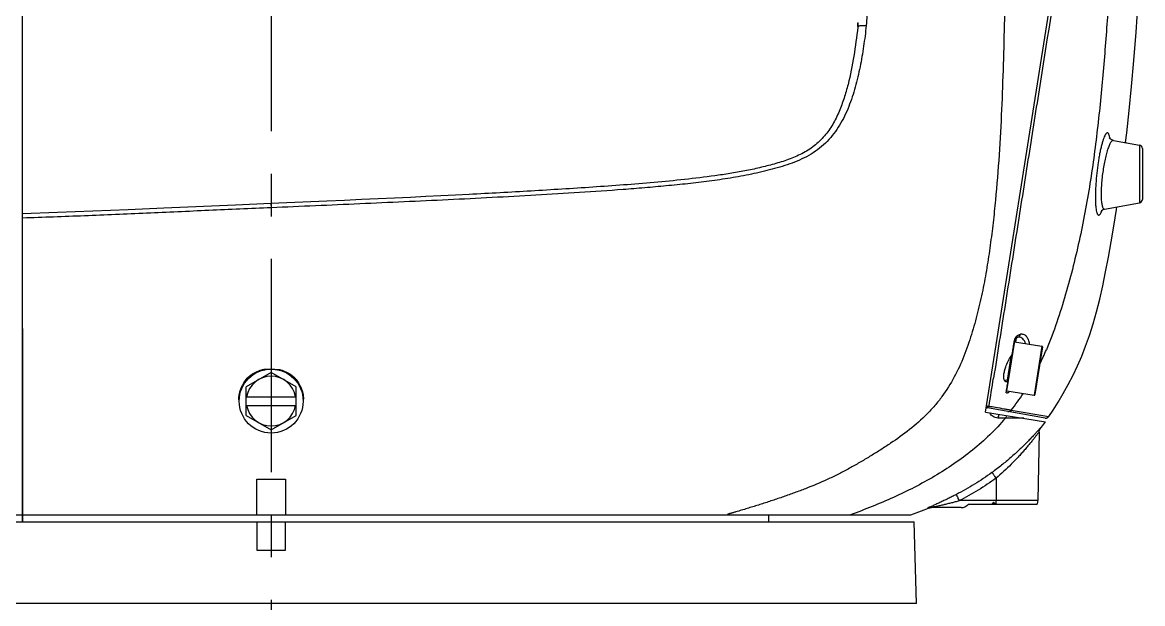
# Model space of a CAD drawing. Header units: millimetres. Extents: x 4086 to 8300, y 123 to 1549.
# Drawn here: x 6727.28 to 6766.68, y 680.11 to 700.57 of the extents above; entities that cross this region are included whole.
import ezdxf

# ---------------------------------------------------------------- set-up
doc = ezdxf.new("R2010")
doc.units = ezdxf.units.MM
doc.linetypes.add('CENTER', pattern=[0.6, 0.375, -0.075, 0.075, -0.075])
doc.layers.add('中心线', color=7, linetype='Continuous')
doc.layers.add('外形图', color=7, linetype='Continuous')

msp = doc.modelspace()

# ---------------------------------------------------------------- linework, layer by layer
at = {"layer": '中心线', "linetype": 'CENTER', "ltscale": 20}
msp.add_line((6736.0291, 872.2393), (6736.0291, 620.0144), dxfattribs=at)
at = {"layer": '外形图'}
for p, q in [((6761.1541, 686.8443), (6764.5197, 708.0943)), ((6727.2791, 693.8313), (6727.2791, 702.9908)), ((6756.6687, 700.5674), (6756.6656, 700.5228)), ((6765.6546, 696.4134), (6766.5758, 696.251)), ((6766.5758, 696.251), (6766.5758, 694.2145)), ((6766.6791, 696.1279), (6766.6791, 694.3376)), ((6765.346, 693.9977), (6765.3462, 693.9977)), ((6765.3462, 693.9977), (6766.5758, 694.2145)), ((6727.2791, 693.8313), (6727.2791, 693.8169)), ((6727.2791, 682.9868), (6727.2791, 693.8303)), ((6727.2791, 689.7881), (6727.2791, 682.9868)), ((6761.9058, 687.5953), (6762.1832, 689.3466)), ((6762.1796, 689.3238), (6763.1426, 689.1712)), ((6762.1832, 689.3466), (6762.1838, 689.3501)), ((6762.1838, 689.3501), (6762.1849, 689.3545)), ((6762.2281, 689.3161), (6762.2519, 689.4663)), ((6763.1426, 689.1712), (6762.8688, 687.4428)), ((6762.0456, 688.7978), (6761.9151, 687.9735)), ((6763.1633, 689.1426), (6762.8974, 687.4636)), ((6736.0291, 688.2472), (6735.1541, 687.742)), ((6736.9041, 687.742), (6736.0291, 688.2472)), ((6761.8115, 687.9899), (6761.9151, 687.9735)), ((6735.1541, 686.7317), (6735.1541, 687.742)), ((6736.9041, 686.7317), (6736.9041, 687.742)), ((6761.9058, 687.5953), (6762.8688, 687.4428)), ((6735.1541, 687.3868), (6736.9041, 687.3868)), ((6735.1541, 687.0868), (6736.9041, 687.0868)), ((6761.1541, 686.8443), (6763.2702, 686.5092)), ((6763.2558, 686.6399), (6761.2281, 686.9974)), ((6762.0648, 686.9222), (6763.3797, 686.691)), ((6735.1541, 686.7317), (6736.0291, 686.2265)), ((6736.0291, 686.2265), (6736.9041, 686.7317)), ((6763.0449, 686.1461), (6763.0028, 683.7325)), ((6763.0449, 686.1461), (6763.0449, 686.1464)), ((6735.5291, 684.4868), (6736.5291, 684.4868)), ((6735.5291, 683.2368), (6735.5291, 684.4868)), ((6736.5291, 684.4868), (6736.5291, 683.2368)), ((6761.529, 684.5259), (6761.5288, 683.7325)), ((6763.0028, 683.7325), (6760.2424, 683.7325)), ((6761.4566, 683.6607), (6761.4079, 683.6118)), ((6759.1177, 683.4686), (6759.1526, 683.4689)), ((6760.2995, 683.4868), (6759.2117, 683.4868)), ((6760.56, 683.6118), (6762.9694, 683.6118)), ((6713.4076, 682.9868), (6758.6505, 682.9868)), ((6713.5287, 683.2368), (6727.2791, 683.2368)), ((6727.2791, 683.2368), (6758.5294, 683.2368)), ((6735.5291, 682.9868), (6735.5291, 681.9868)), ((6736.5291, 681.9868), (6736.5291, 682.9868)), ((6753.5291, 683.2368), (6753.5291, 682.9868)), ((6758.7259, 680.1086), (6758.6505, 682.9868)), ((6735.5291, 681.9868), (6736.5291, 681.9868)), ((6758.7259, 680.1086), (6713.3323, 680.1086))]:
    msp.add_line(p, q, dxfattribs=at)
for points in [[(6766.0818, 696.3381), (6766.1231, 696.6832), (6766.2094, 697.4695), (6766.2935, 698.3116), (6766.3754, 699.2238), (6766.4546, 700.2232), (6766.5275, 701.3006), (6766.589, 702.4243), (6766.635, 703.5526), (6766.6665, 704.7549), (6766.6826, 706.1168), (6766.6815, 707.6523), (6766.6799, 707.9188)], [(6765.6546, 696.4134), (6765.6355, 696.4176), (6765.614, 696.4247), (6765.5946, 696.4334), (6765.5776, 696.4432), (6765.5629, 696.4534), (6765.5508, 696.4636), (6765.541, 696.4732), (6765.5332, 696.4821), (6765.5271, 696.4899), (6765.5227, 696.4965), (6765.5198, 696.5015), (6765.5182, 696.5045), (6765.5178, 696.5054)], [(6766.1125, 696.3326), (6766.0946, 696.3366), (6766.0821, 696.3404)], [(6742.9912, 694.5101), (6742.5113, 694.4854), (6741.9957, 694.4595), (6741.4673, 694.4336), (6740.9251, 694.4076), (6740.3684, 694.3815), (6739.7966, 694.3551), (6739.2088, 694.3284), (6738.6044, 694.3012), (6737.9826, 694.2735), (6736.0233, 694.1869)], [(6732.2534, 694.0233), (6731.0009, 693.9694), (6729.7528, 693.9175), (6728.5095, 693.8706), (6727.2791, 693.8313)], [(6736.0182, 694.1866), (6734.7705, 694.132), (6732.2534, 694.0233)], [(6763.3797, 686.691), (6763.5343, 686.9177), (6763.7116, 687.196), (6763.8918, 687.5005), (6764.0686, 687.8214), (6764.2364, 688.149), (6764.3925, 688.4781), (6764.5395, 688.8157), (6764.6798, 689.171), (6764.8135, 689.5484), (6764.9406, 689.9506), (6765.0609, 690.3776), (6765.1743, 690.8276), (6765.2814, 691.2989), (6765.3829, 691.79), (6765.4806, 692.3022), (6765.5758, 692.8372), (6765.6696, 693.3972), (6765.7624, 693.9848), (6765.7756, 694.0734)], [(6765.2393, 693.9407), (6765.2388, 693.9401), (6765.2395, 693.9409), (6765.2418, 693.9436), (6765.2458, 693.9479), (6765.2516, 693.9535), (6765.2593, 693.96), (6765.2689, 693.9669), (6765.2805, 693.9742), (6765.2942, 693.9813), (6765.3103, 693.9881), (6765.3289, 693.9939), (6765.3463, 693.9978)], [(6762.1849, 689.3545), (6762.1855, 689.3568), (6762.1861, 689.3591), (6762.1869, 689.3615), (6762.1876, 689.3639), (6762.1884, 689.3662), (6762.1893, 689.3686), (6762.1902, 689.3711), (6762.1911, 689.3735), (6762.192, 689.3759), (6762.1931, 689.3784), (6762.1941, 689.3808), (6762.1952, 689.3833), (6762.1963, 689.3858), (6762.1975, 689.3884), (6762.1987, 689.3909), (6762.2, 689.3935), (6762.2013, 689.3961), (6762.2026, 689.3987), (6762.204, 689.4014), (6762.2055, 689.404), (6762.2069, 689.4066), (6762.2084, 689.4092), (6762.21, 689.4119), (6762.2115, 689.4145), (6762.2131, 689.4171), (6762.2148, 689.4197), (6762.2164, 689.4223), (6762.2181, 689.4249), (6762.2199, 689.4275), (6762.2216, 689.4301), (6762.2234, 689.4326), (6762.2252, 689.4352), (6762.2271, 689.4377), (6762.229, 689.4402), (6762.2309, 689.4426), (6762.2328, 689.4451), (6762.2347, 689.4475), (6762.2367, 689.4498), (6762.2387, 689.4522), (6762.2406, 689.4544), (6762.2426, 689.4567), (6762.2446, 689.4589), (6762.2467, 689.461), (6762.2487, 689.4631), (6762.2507, 689.4651), (6762.2527, 689.4671), (6762.2548, 689.4691), (6762.2568, 689.471), (6762.2589, 689.4728), (6762.2609, 689.4746), (6762.2629, 689.4762), (6762.2649, 689.4779), (6762.2669, 689.4794), (6762.2688, 689.4809), (6762.2707, 689.4823), (6762.2726, 689.4835), (6762.2744, 689.4848), (6762.2762, 689.4859), (6762.2778, 689.4869), (6762.2794, 689.4878), (6762.281, 689.4886), (6762.2824, 689.4893), (6762.2837, 689.49), (6762.2849, 689.4905), (6762.286, 689.491), (6762.2869, 689.4913), (6762.2877, 689.4916), (6762.2884, 689.4918), (6762.2889, 689.4919), (6762.2892, 689.492), (6762.2894, 689.4921)], [(6762.2894, 689.4921), (6762.303, 689.4933), (6762.3178, 689.4932), (6762.328, 689.4922)], [(6763.0688, 686.2476), (6763.1223, 686.314), (6763.2703, 686.5092)], [(6763.2558, 686.6399), (6763.268, 686.6384), (6763.2804, 686.638), (6763.2927, 686.6389), (6763.3049, 686.641), (6763.3167, 686.6443), (6763.3283, 686.6488), (6763.3393, 686.6543), (6763.3497, 686.6609), (6763.3594, 686.6686), (6763.3683, 686.6771), (6763.3763, 686.6865), (6763.3797, 686.691)], [(6763.0448, 686.1461), (6763.0453, 686.157), (6763.0466, 686.1717), (6763.0486, 686.1852), (6763.0512, 686.1975), (6763.054, 686.2086), (6763.057, 686.2185), (6763.0601, 686.2272), (6763.0631, 686.2348), (6763.0659, 686.2414), (6763.0685, 686.247)], [(6763.0685, 686.247), (6763.0709, 686.2518), (6763.073, 686.2557), (6763.0747, 686.2587), (6763.076, 686.2611), (6763.077, 686.2627), (6763.0775, 686.2636), (6763.0777, 686.2639)], [(6758.5294, 683.2368), (6758.9061, 683.3729), (6759.1526, 683.4689)], [(6759.1526, 683.4689), (6759.1666, 683.474), (6759.1859, 683.4796), (6759.2056, 683.4836)], [(6759.2056, 683.4836), (6759.2256, 683.486), (6759.2457, 683.4868)]]:
    msp.add_lwpolyline(points, dxfattribs=at)
msp.add_circle((6736.0291, 687.2368), 1.125, dxfattribs=at)
for centre, radius, start, end in [((6756.4999, 700.5795), 0.1751, 341.10867, 355.82114), ((6738.8847, 701.8302), 17.8347, 355.54731, 355.93741), ((6766.5541, 696.1279), 0.125, 0, 80), ((6766.5541, 694.3376), 0.125, 280, 0), ((6763.1387, 689.1466), 0.025, 351, 81), ((6752.9728, 693.4221), 11.2132, 334.22119, 337.03209), ((6734.8798, 687.6175), 0.468, 49.96841, 54.45649), ((6736.0291, 687.2368), 0.875, 9.87089, 170.12911), ((6737.1783, 687.6175), 0.468, 125.54359, 130.03164), ((6323.8004, 757.6796), 443.1442, 350.830541, 350.959663), ((6761.8384, 687.6114), 0.0691, 343.55766, 346.61541), ((6761.9073, 687.9241), 0.05, 351, 81), ((6755.5126, 692.072), 8.3338, 321.83019, 326.75672), ((6762.8727, 687.4675), 0.025, 261, 351), ((6736.0291, 687.2368), 0.875, 189.87089, 350.12911), ((6761.2367, 687.0467), 0.05, 171, 260), ((6762.3385, 686.7887), 0.9071, 324.24851, 324.65621), ((6762.7529, 683.7368), 0.25, 330, 359)]:
    msp.add_arc(centre, radius, start, end, dxfattribs=at)
msp.add_ellipse((6761.5196, 683.7368), major_axis=(0.251, 0.2499), ratio=0.0293905, start_param=1.852991, end_param=2.1239096, dxfattribs=at)
for points, knots in [([(6762.0527, 728.379), (6762.0523, 727.9005), (6762.0491, 727.1771), (6762.0477, 726.206), (6762.0483, 725.4641), (6762.049, 724.7168), (6762.0473, 723.7138), (6762.0409, 722.4539), (6762.0359, 720.9353), (6762.0311, 719.4087), (6762.0232, 717.8754), (6762.0126, 716.3363), (6762.0008, 714.7921), (6761.9846, 712.7229), (6761.9623, 710.124), (6761.9236, 706.9907), (6761.886, 704.3677), (6761.8525, 702.2606), (6761.8225, 700.6745), (6761.7828, 699.0854), (6761.7256, 697.4941), (6761.6406, 695.9016), (6761.5361, 694.5751), (6761.4255, 693.5154), (6761.3267, 692.7212), (6761.2082, 691.9287), (6761.0636, 691.1394), (6760.8858, 690.3553), (6760.6713, 689.5788), (6760.4076, 688.8152), (6760.0714, 688.0771), (6759.7138, 687.5002), (6759.3769, 687.0741), (6759.0074, 686.6728), (6758.4925, 686.2211), (6757.9347, 685.8243), (6757.4749, 685.526), (6757.1253, 685.3092), (6756.7721, 685.098), (6756.4147, 684.8934), (6756.0515, 684.6983), (6755.558, 684.455), (6755.0513, 684.2393), (6754.537, 684.0431), (6754.2131, 683.9266), (6753.9529, 683.8364), (6753.7572, 683.7701), (6753.5611, 683.705), (6753.3646, 683.6411), (6753.1678, 683.5783), (6753.0034, 683.5268), (6752.8718, 683.4861), (6752.773, 683.4558), (6752.6741, 683.4258), (6752.5751, 683.396), (6752.4761, 683.3664), (6752.3935, 683.3419), (6752.3274, 683.3224), (6752.2778, 683.3077), (6752.2365, 683.2956), (6752.2034, 683.2858), (6752.1786, 683.2785), (6752.158, 683.2723), (6752.1415, 683.2673), (6752.1291, 683.2635), (6752.1168, 683.2596), (6752.1066, 683.2563), (6752.0985, 683.2535), (6752.0926, 683.2514), (6752.0869, 683.2491), (6752.083, 683.2471), (6752.0791, 683.2448), (6752.0809, 683.2422), (6752.0835, 683.2417), (6752.0878, 683.2407), (6752.094, 683.2401), (6752.1019, 683.2396), (6752.1101, 683.2392), (6752.1214, 683.2387), (6752.1357, 683.2383), (6752.153, 683.238), (6752.1764, 683.2377), (6752.2174, 683.2372), (6752.2526, 683.237), (6752.2761, 683.2368)], [0, 0, 0, 0, 0.0285545, 0.0431776, 0.0579551, 0.0728346, 0.0877791, 0.1178126, 0.1480309, 0.1784116, 0.2089242, 0.2395467, 0.2702694, 0.3010917, 0.36304, 0.4253849, 0.4881098, 0.5195999, 0.5511619, 0.5827869, 0.6144674, 0.6461951, 0.677963, 0.6938653, 0.709784, 0.7257222, 0.7416818, 0.7576673, 0.7736867, 0.7897412, 0.8058375, 0.8219938, 0.8301024, 0.8382277, 0.8545202, 0.8708666, 0.8790472, 0.8872283, 0.8954137, 0.903607, 0.9118087, 0.9200158, 0.9364355, 0.9446501, 0.9528675, 0.9569771, 0.9610871, 0.9651975, 0.9693083, 0.9734194, 0.9775308, 0.9795866, 0.9816425, 0.9836984, 0.9857545, 0.9878107, 0.9898671, 0.9908955, 0.9919239, 0.9929526, 0.993467, 0.9939815, 0.9944962, 0.9947535, 0.9950108, 0.995268, 0.9955245, 0.995652, 0.995778, 0.9958999, 0.9960076, 0.9960711, 0.9961068, 0.9961603, 0.9962255, 0.9963727, 0.9965313, 0.9966957, 0.9968634, 0.9972047, 0.9975503, 0.9978983, 0.9985975, 1, 1, 1, 1]), ([(6764.5777, 707.9007), (6764.3228, 706.2912), (6763.8107, 703.0568), (6763.1684, 698.9981), (6762.6486, 695.7101), (6762.2499, 693.1832), (6761.8464, 690.6243), (6761.5761, 688.9043), (6761.4399, 688.0484)], [0, 0, 0, 0, 0.2432401, 0.488793, 0.6133402, 0.7401132, 0.8706395, 1, 1, 1, 1]), ([(6757.0674, 706.0656), (6757.0676, 705.949), (6757.0695, 705.7157), (6757.0736, 705.2487), (6757.076, 704.6646), (6757.0754, 703.9632), (6757.0675, 703.0271), (6757.0478, 702.0907), (6757.0086, 701.1549), (6756.9797, 700.6874), (6756.9618, 700.454)], [0, 0, 0, 0, 0.0623211, 0.1246892, 0.2495175, 0.3744589, 0.4994932, 0.7497446, 0.8748992, 1, 1, 1, 1]), ([(6765.6752, 705.2137), (6765.6479, 704.5344), (6765.5876, 703.1749), (6765.4736, 701.1351), (6765.3257, 699.0939), (6765.1629, 697.3937), (6764.9995, 696.0354), (6764.8558, 695.018), (6764.6851, 694.0038), (6764.4829, 692.9944), (6764.2485, 691.991), (6763.9816, 690.9946), (6763.6744, 690.0088), (6763.4318, 689.3636), (6763.2971, 689.0466)], [0, 0, 0, 0, 0.1242311, 0.2486596, 0.3733052, 0.498181, 0.5607045, 0.6232837, 0.685921, 0.7486164, 0.8113676, 0.8741773, 0.937053, 1, 1, 1, 1]), ([(6756.9618, 700.454), (6756.9348, 700.2105), (6756.8731, 699.7249), (6756.7503, 699.0019), (6756.5853, 698.2895), (6756.3972, 697.7107), (6756.2031, 697.2668), (6756.0315, 696.9477), (6755.8295, 696.6472), (6755.5937, 696.3723), (6755.3235, 696.1296), (6755.0229, 695.9233), (6754.6984, 695.7527), (6754.3574, 695.613), (6754.006, 695.4961), (6753.6486, 695.3939), (6753.2869, 695.3025), (6752.7992, 695.1941), (6752.1821, 695.0829), (6751.435, 694.9761), (6750.6827, 694.8864), (6749.9267, 694.8092), (6749.1676, 694.7419), (6748.1511, 694.6619), (6746.8755, 694.5756), (6745.3399, 694.4835), (6743.7987, 694.3988), (6742.2526, 694.3205), (6740.7019, 694.2474), (6738.6269, 694.1545), (6737.0688, 694.0873), (6736.0291, 694.0419)], [0, 0, 0, 0, 0.0302809, 0.0605006, 0.0906272, 0.1206208, 0.1355662, 0.1504746, 0.1653555, 0.1802319, 0.1951402, 0.2101193, 0.2251948, 0.2403705, 0.2556301, 0.2709516, 0.2863225, 0.3017398, 0.3327031, 0.3638114, 0.3950338, 0.4263528, 0.4577579, 0.4892404, 0.5524079, 0.6158107, 0.6794219, 0.7432242, 0.8072024, 0.8713393, 1, 1, 1, 1]), ([(6756.6633, 700.3996), (6756.6255, 700.0593), (6756.5356, 699.383), (6756.3714, 698.5471), (6756.187, 697.8962), (6756.0136, 697.4229), (6755.792, 696.9717), (6755.5528, 696.6264), (6755.3232, 696.3817), (6755.0668, 696.1597), (6754.7017, 695.9312), (6754.2218, 695.7312), (6753.7205, 695.577), (6753.209, 695.4461), (6752.6902, 695.3356), (6752.1656, 695.2437), (6751.4601, 695.1392), (6750.5715, 695.0329), (6749.4996, 694.929), (6748.4225, 694.8416), (6746.9796, 694.7393), (6745.1688, 694.6278), (6743.7181, 694.548), (6742.9912, 694.5101)], [0, 0, 0, 0, 0.0607183, 0.1209617, 0.1508733, 0.1806229, 0.2102384, 0.2398222, 0.2546918, 0.2696504, 0.2998782, 0.3305766, 0.3616116, 0.3928323, 0.4241882, 0.4556708, 0.4872596, 0.5506796, 0.6143581, 0.6782501, 0.7423217, 0.8709079, 1, 1, 1, 1]), ([(6756.6656, 700.5228), (6756.6647, 700.5095), (6756.6634, 700.4897), (6756.6618, 700.4639), (6756.6612, 700.4453), (6756.6603, 700.4302), (6756.6599, 700.4188), (6756.6599, 700.4117), (6756.6602, 700.406), (6756.6609, 700.4023), (6756.6616, 700.3997), (6756.6629, 700.3994), (6756.6633, 700.3996)], [0, 0, 0, 0, 0.3219326, 0.4759778, 0.6217038, 0.7695773, 0.8374263, 0.8959392, 0.9419162, 0.9728753, 0.9900616, 1, 1, 1, 1]), ([(6756.6641, 700.4072), (6756.67, 700.4212), (6756.6944, 700.4371), (6756.7308, 700.4497), (6756.7852, 700.4609), (6756.8634, 700.4647), (6756.9283, 700.4592), (6756.9618, 700.454)], [0, 0, 0, 0, 0.1453053, 0.2504668, 0.3762932, 0.6745464, 1, 1, 1, 1]), ([(6756.6656, 700.4456), (6756.6652, 700.4407), (6756.6653, 700.4279), (6756.6647, 700.4151), (6756.6642, 700.4072)], [0, 0, 0, 0, 0.3818269, 1, 1, 1, 1]), ([(6765.5372, 696.4776), (6765.5328, 696.5065), (6765.5235, 696.5569), (6765.5062, 696.6143), (6765.4894, 696.6478), (6765.4769, 696.6647), (6765.4632, 696.6758), (6765.4423, 696.6821), (6765.4195, 696.6719), (6765.4006, 696.6537), (6765.3768, 696.6234), (6765.3477, 696.5701), (6765.3138, 696.489), (6765.2793, 696.3871), (6765.2449, 696.2659), (6765.2111, 696.1273), (6765.1785, 695.9735), (6765.1478, 695.8069), (6765.1093, 695.5675), (6765.0857, 695.3834), (6765.0722, 695.2585)], [0, 0, 0, 0, 0.0506207, 0.0888831, 0.1035323, 0.1154463, 0.125152, 0.1336212, 0.1520342, 0.1644191, 0.1795308, 0.2185149, 0.2694363, 0.3318919, 0.4050829, 0.4879973, 0.5794006, 0.6779052, 0.7819715, 1, 1, 1, 1]), ([(6765.6546, 696.4134), (6765.6471, 696.4147), (6765.6296, 696.4126), (6765.6051, 696.3967), (6765.5804, 696.3703), (6765.5549, 696.3331), (6765.5289, 696.2853), (6765.5025, 696.2273), (6765.476, 696.1595), (6765.4392, 696.0519), (6765.3956, 695.8977), (6765.3486, 695.6929), (6765.3067, 695.4684), (6765.2836, 695.3125), (6765.2733, 695.2327)], [0, 0, 0, 0, 0.0177869, 0.0394434, 0.0673791, 0.1025449, 0.1451968, 0.1952618, 0.2524801, 0.3164661, 0.4627342, 0.6293762, 0.8106589, 1, 1, 1, 1]), ([(6765.0722, 695.2585), (6765.0586, 695.1335), (6765.0421, 694.9482), (6765.0281, 694.7052), (6765.0223, 694.5343), (6765.021, 694.3753), (6765.0243, 694.2312), (6765.032, 694.1043), (6765.0439, 693.9967), (6765.0599, 693.9103), (6765.0772, 693.8524), (6765.0939, 693.8184), (6765.1062, 693.8009), (6765.1197, 693.7893), (6765.1347, 693.7839), (6765.1505, 693.7858), (6765.1661, 693.7941), (6765.1817, 693.8083), (6765.205, 693.8374), (6765.2337, 693.8893), (6765.2533, 693.9359), (6765.2636, 693.9627)], [0, 0, 0, 0, 0.2174586, 0.3219503, 0.4211404, 0.5133548, 0.5969663, 0.6706476, 0.7333135, 0.7840433, 0.8225821, 0.8374118, 0.849505, 0.8593364, 0.8678054, 0.876243, 0.8859823, 0.8979203, 0.9125195, 0.950349, 1, 1, 1, 1]), ([(6765.2733, 695.2327), (6765.2627, 695.1515), (6765.2449, 694.9917), (6765.2275, 694.7589), (6765.2207, 694.544), (6765.224, 694.3806), (6765.2329, 694.266), (6765.2418, 694.1941), (6765.2531, 694.1327), (6765.2669, 694.0823), (6765.2828, 694.0431), (6765.3008, 694.0151), (6765.3222, 693.9981), (6765.3388, 693.9964), (6765.346, 693.9977)], [0, 0, 0, 0, 0.1918045, 0.3766274, 0.546738, 0.6950738, 0.7592163, 0.8158885, 0.8646817, 0.9053857, 0.9380713, 0.9633155, 0.9827652, 1, 1, 1, 1]), ([(6736.0291, 694.0426), (6735.2981, 694.01), (6733.8372, 693.9461), (6731.6481, 693.8499), (6729.4644, 693.754), (6728.0101, 693.7009), (6727.2841, 693.679)], [0, 0, 0, 0, 0.2507974, 0.5012172, 0.7510355, 1, 1, 1, 1]), ([(6736.0233, 694.1869), (6736.0223, 694.1868), (6736.0199, 694.1869), (6736.0201, 694.1837), (6736.02, 694.1808), (6736.0202, 694.1741), (6736.0209, 694.1629), (6736.0223, 694.1461), (6736.024, 694.1251), (6736.0258, 694.1051), (6736.0271, 694.0873), (6736.0284, 694.0728), (6736.0297, 694.0576), (6736.0294, 694.0472), (6736.0291, 694.0419)], [0, 0, 0, 0, 0.0210144, 0.0338163, 0.0549404, 0.08442, 0.1679229, 0.2827538, 0.4265963, 0.5965162, 0.6901744, 0.7890514, 0.8925237, 1, 1, 1, 1]), ([(6762.1937, 689.4138), (6762.2061, 689.4403), (6762.234, 689.4865), (6762.2934, 689.5525), (6762.3487, 689.5854), (6762.3843, 689.5897)], [0, 0, 0, 0, 0.3283211, 0.598372, 1, 1, 1, 1]), ([(6762.2894, 689.4921), (6762.3009, 689.4935), (6762.3238, 689.5007), (6762.3628, 689.5299), (6762.3797, 689.5654), (6762.3838, 689.5896)], [0, 0, 0, 0, 0.2415365, 0.4882104, 1, 1, 1, 1]), ([(6762.7068, 689.2406), (6762.6996, 689.2961), (6762.6772, 689.3954), (6762.6146, 689.5018), (6762.5503, 689.5557), (6762.4812, 689.5897), (6762.422, 689.5943), (6762.3843, 689.5897)], [0, 0, 0, 0, 0.3160427, 0.5687996, 0.6795207, 0.7852854, 1, 1, 1, 1]), ([(6762.0939, 688.8599), (6762.1003, 688.9005), (6762.1133, 688.9823), (6762.1329, 689.1055), (6762.1515, 689.2303), (6762.1671, 689.3134), (6762.1737, 689.3554)], [0, 0, 0, 0, 0.2460676, 0.4947155, 0.7457289, 1, 1, 1, 1]), ([(6762.1692, 689.3381), (6762.1726, 689.3389), (6762.178, 689.3402), (6762.1829, 689.3445), (6762.1832, 689.3466)], [0, 0, 0, 0, 0.6289252, 1, 1, 1, 1]), ([(6762.1737, 689.3554), (6762.1753, 689.3658), (6762.1814, 689.3857), (6762.1894, 689.4047), (6762.1937, 689.4138)], [0, 0, 0, 0, 0.5112995, 1, 1, 1, 1]), ([(6762.5637, 689.263), (6762.5537, 689.295), (6762.5291, 689.3535), (6762.474, 689.4254), (6762.4056, 689.4734), (6762.3539, 689.4886), (6762.328, 689.4922)], [0, 0, 0, 0, 0.2898254, 0.542938, 0.7739692, 1, 1, 1, 1]), ([(6761.8837, 688.4847), (6761.9108, 688.5568), (6761.9706, 688.688), (6762.0502, 688.8091), (6762.0937, 688.8597)], [0, 0, 0, 0, 0.5356883, 1, 1, 1, 1]), ([(6762.0937, 688.8597), (6762.0961, 688.8625), (6762.1042, 688.8733), (6762.1102, 688.8861), (6762.1118, 688.8959)], [0, 0, 0, 0, 0.2707213, 1, 1, 1, 1]), ([(6761.8113, 687.9897), (6761.802, 688.0187), (6761.7949, 688.09), (6761.8056, 688.2075), (6761.8352, 688.3431), (6761.8657, 688.4368), (6761.8837, 688.4847)], [0, 0, 0, 0, 0.1805381, 0.4171521, 0.6972571, 1, 1, 1, 1]), ([(6734.8976, 687.2811), (6734.8977, 687.2971), (6734.8923, 687.3207), (6734.8914, 687.3528), (6734.8941, 687.3767), (6734.8976, 687.4006), (6734.9015, 687.4325), (6734.9072, 687.4723), (6734.9169, 687.5196), (6734.9321, 687.5824), (6734.9564, 687.6597), (6734.9935, 687.7499), (6735.0535, 687.8663), (6735.1099, 687.9477), (6735.1519, 687.9983)], [0, 0, 0, 0, 0.0616179, 0.0923208, 0.1232725, 0.1543592, 0.1853189, 0.2471371, 0.3091678, 0.371277, 0.4958213, 0.620923, 0.7466582, 1, 1, 1, 1]), ([(6735.1519, 687.9983), (6735.1975, 688.0533), (6735.2769, 688.1277), (6735.3962, 688.2085), (6735.4921, 688.2607), (6735.5764, 688.2956), (6735.6453, 688.32), (6735.6976, 688.3371), (6735.7509, 688.3513), (6735.8235, 688.363), (6735.8792, 688.3616), (6735.9155, 688.3563)], [0, 0, 0, 0, 0.2459216, 0.3703941, 0.495527, 0.6210582, 0.6841075, 0.7473052, 0.810442, 0.8736446, 1, 1, 1, 1]), ([(6736.1419, 688.3564), (6736.1602, 688.3546), (6736.197, 688.3533), (6736.252, 688.3534), (6736.307, 688.3504), (6736.3609, 688.3391), (6736.4133, 688.3222), (6736.4816, 688.2953), (6736.5658, 688.26), (6736.6623, 688.2087), (6736.7519, 688.1475), (6736.8344, 688.078), (6736.8835, 688.0257), (6736.9063, 687.9983)], [0, 0, 0, 0, 0.063247, 0.1265759, 0.1894516, 0.2521874, 0.3153979, 0.3788619, 0.5046398, 0.6294381, 0.7538994, 0.8774218, 1, 1, 1, 1]), ([(6736.9063, 687.9983), (6736.9483, 687.9477), (6737.0047, 687.8663), (6737.0647, 687.7498), (6737.1018, 687.6595), (6737.1309, 687.5669), (6737.1482, 687.488), (6737.1584, 687.4245), (6737.1622, 687.3845), (6737.1656, 687.3526), (6737.1682, 687.3207), (6737.1651, 687.2964), (6737.1606, 687.2811)], [0, 0, 0, 0, 0.2533768, 0.3791249, 0.5042432, 0.6288103, 0.7529085, 0.8148366, 0.8766492, 0.9076064, 0.9384955, 1, 1, 1, 1]), ([(6761.885, 687.915), (6761.8767, 687.9163), (6761.8604, 687.9214), (6761.8305, 687.9438), (6761.8174, 687.9707), (6761.8113, 687.9897)], [0, 0, 0, 0, 0.2268008, 0.4567526, 1, 1, 1, 1]), ([(6761.9444, 687.9222), (6761.9392, 687.9204), (6761.92, 687.9146), (6761.8993, 687.9127), (6761.885, 687.915)], [0, 0, 0, 0, 0.2748685, 1, 1, 1, 1]), ([(6761.9047, 687.5918), (6761.9038, 687.5889), (6761.8995, 687.5772), (6761.8921, 687.5667), (6761.8855, 687.56)], [0, 0, 0, 0, 0.2440159, 1, 1, 1, 1]), ([(6761.886, 687.5529), (6761.8907, 687.5814), (6761.8978, 687.6407), (6761.9135, 687.731), (6761.9288, 687.8255), (6761.939, 687.8896), (6761.9443, 687.9222)], [0, 0, 0, 0, 0.2318704, 0.4789249, 0.7352813, 1, 1, 1, 1]), ([(6761.9568, 687.9303), (6761.9562, 687.9294), (6761.9527, 687.9258), (6761.9481, 687.9235), (6761.9444, 687.9222)], [0, 0, 0, 0, 0.2240107, 1, 1, 1, 1]), ([(6762.0153, 687.5776), (6762.001, 687.5652), (6761.9743, 687.5442), (6761.9391, 687.5248), (6761.9139, 687.5188), (6761.9006, 687.5204), (6761.8922, 687.5254), (6761.8849, 687.5352), (6761.8849, 687.5458), (6761.886, 687.5529)], [0, 0, 0, 0, 0.3350723, 0.5999601, 0.7034166, 0.7892762, 0.8297088, 0.8731659, 1, 1, 1, 1]), ([(6761.2819, 687.0623), (6761.2746, 687.0558), (6761.2545, 687.0477), (6761.2235, 687.0519), (6761.1985, 687.0696), (6761.1929, 687.0894), (6761.1942, 687.0979)], [0, 0, 0, 0, 0.2512032, 0.5227173, 0.7776258, 1, 1, 1, 1]), ([(6761.2819, 687.0623), (6761.2779, 687.0508), (6761.27, 687.032), (6761.2556, 687.0106), (6761.242, 686.9988), (6761.232, 686.9967), (6761.2281, 686.9974)], [0, 0, 0, 0, 0.4082832, 0.6804287, 0.8643275, 1, 1, 1, 1]), ([(6761.2819, 687.0623), (6761.3567, 687.0487), (6761.5318, 687.0169), (6761.7515, 686.9774), (6761.9375, 686.944), (6762.0234, 686.9291), (6762.0645, 686.9218)], [0, 0, 0, 0, 0.2871033, 0.6712609, 0.8424859, 1, 1, 1, 1]), ([(6761.5899, 686.6412), (6761.5603, 686.6417), (6761.5026, 686.6507), (6761.4237, 686.6866), (6761.3559, 686.7427), (6761.3219, 686.7923), (6761.3082, 686.8199)], [0, 0, 0, 0, 0.2539792, 0.4929448, 0.7353796, 1, 1, 1, 1]), ([(6761.9451, 686.871), (6761.9671, 686.8671), (6762.0031, 686.8715), (6762.0422, 686.8952), (6762.0578, 686.9125), (6762.0647, 686.9217)], [0, 0, 0, 0, 0.4931074, 0.7450805, 1, 1, 1, 1]), ([(6761.8573, 686.6373), (6761.6827, 686.432), (6761.3125, 686.0383), (6760.7045, 685.5023), (6760.0526, 685.019), (6759.1377, 684.4397), (6758.17, 683.9481), (6757.1732, 683.5233), (6756.6668, 683.3294), (6756.412, 683.2368)], [0, 0, 0, 0, 0.1245591, 0.2492981, 0.3741932, 0.4992151, 0.7494438, 0.8746998, 1, 1, 1, 1]), ([(6761.5899, 686.6412), (6761.6033, 686.6593), (6761.6243, 686.7005), (6761.6308, 686.7462), (6761.6303, 686.7689)], [0, 0, 0, 0, 0.4976445, 1, 1, 1, 1]), ([(6761.8573, 686.6373), (6761.8363, 686.6376), (6761.7471, 686.6388), (6761.658, 686.6402), (6761.5899, 686.6412)], [0, 0, 0, 0, 0.2360226, 1, 1, 1, 1]), ([(6761.895, 686.727), (6761.8924, 686.711), (6761.8858, 686.6874), (6761.8716, 686.6585), (6761.863, 686.6447), (6761.8578, 686.6385)], [0, 0, 0, 0, 0.5006402, 0.7501609, 1, 1, 1, 1]), ([(6762.5032, 686.6307), (6762.4036, 686.6319), (6762.2484, 686.6338), (6762.0335, 686.6369), (6761.9181, 686.6377), (6761.8584, 686.6385)], [0, 0, 0, 0, 0.4630941, 0.7223284, 1, 1, 1, 1]), ([(6763.0784, 686.264), (6763.0808, 686.2673), (6763.085, 686.2734), (6763.0905, 686.2816), (6763.0943, 686.2878), (6763.0965, 686.2919), (6763.0973, 686.2942), (6763.0976, 686.2952), (6763.0971, 686.296), (6763.0962, 686.2958), (6763.0951, 686.2953), (6763.0927, 686.2937), (6763.0888, 686.2904), (6763.0829, 686.2848), (6763.0754, 686.2773), (6763.0663, 686.2679), (6763.0511, 686.2518), (6763.0287, 686.2276), (6762.998, 686.194), (6762.9624, 686.1549), (6762.9223, 686.1108), (6762.8781, 686.0626), (6762.8122, 685.9913), (6762.722, 685.8955), (6762.6051, 685.7749), (6762.4778, 685.648), (6762.3414, 685.517), (6762.1968, 685.3835), (6761.992, 685.2018), (6761.7217, 684.9766), (6761.4963, 684.804), (6761.3804, 684.719)], [0, 0, 0, 0, 0.0051973, 0.0093486, 0.0124394, 0.0144885, 0.0151348, 0.015546, 0.0157892, 0.0160879, 0.0165992, 0.0173605, 0.0196766, 0.0230931, 0.027601, 0.0331512, 0.0396903, 0.0555409, 0.0748064, 0.0971998, 0.1224142, 0.1501169, 0.1799768, 0.2451218, 0.3163374, 0.3923552, 0.4722826, 0.5554176, 0.6411627, 0.8184293, 1, 1, 1, 1]), ([(6763.0449, 686.1464), (6763.0448, 686.1475), (6763.0403, 686.1445), (6763.0379, 686.1416), (6763.0322, 686.1357), (6763.0261, 686.1285), (6763.0149, 686.115), (6762.9982, 686.0941), (6762.9747, 686.0645), (6762.9358, 686.0147), (6762.8791, 685.9422), (6762.8028, 685.8456), (6762.7167, 685.7392), (6762.6227, 685.6257), (6762.5215, 685.5075), (6762.4141, 685.3861), (6762.2615, 685.2194), (6762.0589, 685.0097), (6761.8015, 684.7622), (6761.6213, 684.6017), (6761.529, 684.5226)], [0, 0, 0, 0, 0.0015056, 0.0037845, 0.0071336, 0.0115351, 0.0169473, 0.0306024, 0.0476946, 0.0678349, 0.1157874, 0.1717587, 0.2337029, 0.3002446, 0.3703764, 0.4433848, 0.5187461, 0.6749088, 0.8361605, 1, 1, 1, 1]), ([(6761.3804, 684.719), (6761.183, 684.5745), (6760.7757, 684.3022), (6760.3486, 684.0625), (6760.1314, 683.9497)], [0, 0, 0, 0, 0.4999874, 1, 1, 1, 1]), ([(6761.529, 684.5259), (6761.3256, 684.3768), (6760.9061, 684.0959), (6760.4661, 683.8487), (6760.2424, 683.7325)], [0, 0, 0, 0, 0.4999865, 1, 1, 1, 1]), ([(6761.3814, 684.7197), (6761.3823, 684.7197), (6761.3845, 684.7185), (6761.3901, 684.7137), (6761.3995, 684.7027), (6761.4134, 684.6847), (6761.4311, 684.6606), (6761.452, 684.6313), (6761.4845, 684.5855), (6761.5099, 684.5495), (6761.5275, 684.5248)], [0, 0, 0, 0, 0.01094, 0.0295607, 0.0917592, 0.1862922, 0.3101071, 0.458918, 0.6275187, 1, 1, 1, 1]), ([(6760.1314, 683.9497), (6760.083, 683.9246), (6759.9861, 683.875), (6759.8403, 683.8025), (6759.6953, 683.7324), (6759.5752, 683.676), (6759.4805, 683.6325), (6759.4113, 683.601), (6759.3441, 683.5708), (6759.2799, 683.5423), (6759.2291, 683.5199), (6759.1917, 683.5033), (6759.1672, 683.4925), (6759.1491, 683.4844), (6759.1367, 683.4786), (6759.1297, 683.4754), (6759.1234, 683.4722), (6759.121, 683.4713), (6759.1169, 683.4686), (6759.1177, 683.4686)], [0, 0, 0, 0, 0.1458642, 0.2911014, 0.4349455, 0.5763631, 0.6456625, 0.713582, 0.7795667, 0.8426916, 0.9012889, 0.927965, 0.9520701, 0.9726425, 0.981215, 0.9884014, 0.9940229, 0.9978489, 1, 1, 1, 1]), ([(6759.2114, 683.4868), (6759.2089, 683.4868), (6759.2302, 683.4921), (6759.239, 683.4941), (6759.27, 683.5012), (6759.3089, 683.5098), (6759.3629, 683.5218), (6759.4279, 683.5363), (6759.4944, 683.5513), (6759.5842, 683.5717), (6759.6972, 683.5978), (6759.8332, 683.6301), (6759.9696, 683.6633), (6760.106, 683.6974), (6760.197, 683.7207), (6760.2424, 683.7325)], [0, 0, 0, 0, 0.006893, 0.0283144, 0.0552116, 0.0844005, 0.1458562, 0.2092845, 0.2737159, 0.3387502, 0.4698994, 0.6019019, 0.734389, 0.8671432, 1, 1, 1, 1]), ([(6760.2424, 683.7325), (6760.2283, 683.7596), (6760.2079, 683.799), (6760.1821, 683.8493), (6760.1656, 683.8814), (6760.1521, 683.9081), (6760.1417, 683.9283), (6760.1355, 683.9416), (6760.1321, 683.9478), (6760.1315, 683.9498)], [0, 0, 0, 0, 0.3757247, 0.5455736, 0.6952117, 0.8193305, 0.9135281, 0.9744659, 1, 1, 1, 1]), ([(6761.4426, 683.6743), (6761.448, 683.669), (6761.4694, 683.6481), (6761.4908, 683.6273), (6761.5068, 683.6118)], [0, 0, 0, 0, 0.2552463, 1, 1, 1, 1]), ([(6761.5158, 683.6035), (6761.5183, 683.608), (6761.5235, 683.617), (6761.5263, 683.6325), (6761.5271, 683.6484), (6761.5291, 683.6703), (6761.5286, 683.6984), (6761.5288, 683.721), (6761.5288, 683.7325)], [0, 0, 0, 0, 0.1173336, 0.2351426, 0.3568966, 0.4814804, 0.7379377, 1, 1, 1, 1]), ([(6760.2995, 683.4868), (6760.3454, 683.4868), (6760.4172, 683.5062), (6760.5026, 683.5557), (6760.5425, 683.5911), (6760.56, 683.6118)], [0, 0, 0, 0, 0.4663671, 0.724791, 1, 1, 1, 1])]:
    msp.add_open_spline(points, degree=3, knots=knots, dxfattribs=at)
msp.add_open_spline([(6759.1177, 683.4686), (6759.1472, 683.4805), (6759.1796, 683.4868), (6759.2114, 683.4868)], degree=3, dxfattribs=at)

doc.saveas('drawing.dxf')
